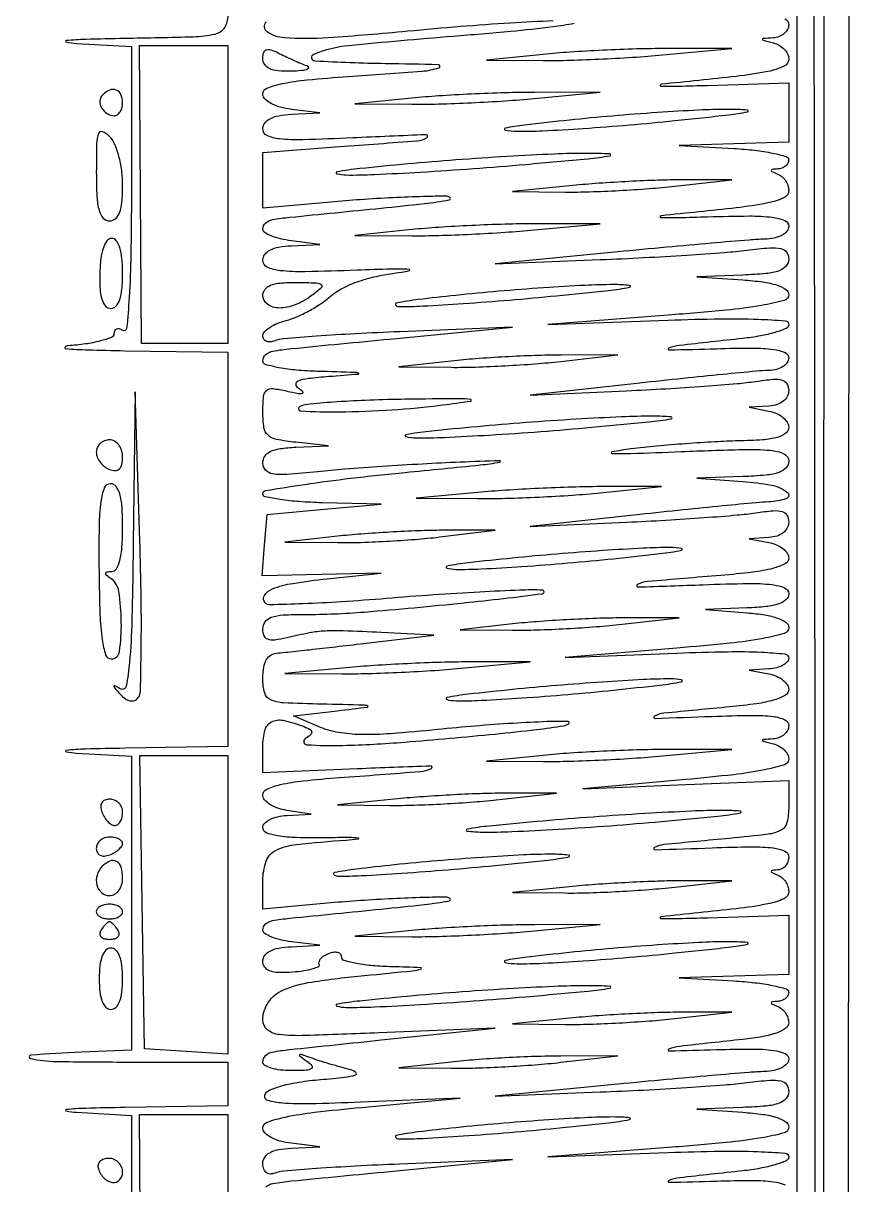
# Model space of a CAD drawing. Extents: x 23 to 255, y 40 to 184.
# Drawn here: x 81.78 to 89.8, y 113.36 to 124.58 of the extents above; entities that cross this region are included whole.
import ezdxf

# ---------------------------------------------------------------- set-up
doc = ezdxf.new("R2010")
doc.units = 0
doc.header["$MEASUREMENT"] = 0

msp = doc.modelspace()

# ---------------------------------------------------------------- linework, layer by layer
for points in [[(207.919475, 175.632891, 0.000007), (191.762556, 175.634099, 0.00002), (173.0434, 175.634494, 0.000013), (151.49745, 175.633531)], [(83.754, 124.653024, -0.142466), (83.719285, 124.533662, -0.198633), (83.62933, 124.470444, -0.048421), (83.421538, 124.444619, -0.002622), (82.75995, 124.430299, 0.002716), (82.382346, 124.422055, 0.018001), (82.194172, 124.410136, 0.860153), (82.193507, 124.397064, 0.036054), (82.29465, 124.383962), (82.8234, 124.353926), (82.8234, 122.95707, -0.00409), (82.818452, 122.352169, -0.01162), (82.801761, 121.930881, -0.008662), (82.777734, 121.631783, -0.555063), (82.7388, 121.6125, 0.077421), (82.706453, 121.626139, 0.155038), (82.679051, 121.624408, 0.185862), (82.660894, 121.607886, 0.116774), (82.6542, 121.579614, -0.310168), (82.63021, 121.544662, -0.027953), (82.523731, 121.510334, -0.028601), (82.380284, 121.481436, -0.017943), (82.21005, 121.463371, 0.195477), (82.183075, 121.450142, 0.618214), (82.188371, 121.436829, 0.013949), (82.402462, 121.424642, 0.003306), (82.75995, 121.41665), (83.754, 121.401), (83.754, 119.4975), (83.754, 117.594), (82.75995, 117.577699, 0.002716), (82.382346, 117.569455, 0.018001), (82.194172, 117.557536, 0.860153), (82.193507, 117.544464, 0.036054), (82.29465, 117.531362), (82.8234, 117.501326), (82.8234, 116.08164), (82.8234, 114.661955), (82.338875, 114.642352, 0.008099), (81.851966, 114.614747, 0.86508), (81.849643, 114.58235, 0.050183), (82.0971, 114.55358, 0.003866), (82.767, 114.5484), (83.754, 114.5484), (83.754, 114.3369), (83.754, 114.1254), (82.75995, 114.109099, 0.002716), (82.382346, 114.100855, 0.018001), (82.194172, 114.088936, 0.860153), (82.193507, 114.075864, 0.036054), (82.29465, 114.062762), (82.8234, 114.032726), (82.8234, 112.63587, -0.00409)], [(86.89406, 124.600807, 0.004213), (86.483936, 124.579323, 0.004759), (85.998966, 124.545183, 0.00406), (85.4883, 124.500169, -0.006657), (84.723821, 124.436783, -0.034419), (84.299798, 124.436529, -0.13622), (84.134741, 124.494727, -0.465986), (84.12596, 124.59324, -0.145361)], [(89.131272, 124.621313, -0.296203), (89.1684, 124.564138, -0.122331), (89.157074, 124.518538, -0.09365), (89.12491, 124.478244, -0.084741), (89.076913, 124.449388, -0.076659), (89.02035, 124.436786, 0.002113), (88.921035, 124.429781, 0.392517), (88.9146, 124.422847, 0.339035), (88.920845, 124.414696, 0.001923), (89.02035, 124.388283, -0.068074), (89.076942, 124.364918, -0.06894), (89.12491, 124.327292, -0.075402), (89.157294, 124.281687, -0.117269), (89.1684, 124.234984, -0.292847), (89.121904, 124.162407, -0.058358), (88.968385, 124.112436, -0.022041), (88.662614, 124.064963, -0.002309), (87.9417, 123.988745, 0.24253), (87.927949, 123.979803, 0.567912), (87.932579, 123.971615, 0.010778), (88.10405, 123.971338, 0.002649), (88.38585, 123.978452), (89.1684, 124.002357), (89.1684, 123.716879), (89.1684, 123.4314), (88.63965, 123.415099), (88.1109, 123.398799), (88.63965, 123.368762, -0.014263), (88.842341, 123.351437, -0.023105), (89.01308, 123.323884, -0.019348), (89.143559, 123.291276, -0.333393), (89.1684, 123.258163, -0.1274), (89.160306, 123.226912, -0.093808), (89.137336, 123.199303, -0.083463), (89.103058, 123.179529, -0.073541), (89.06265, 123.170921, 0.011437), (89.007373, 123.166158, 0.382689), (88.9992, 123.157044, 0.295955), (89.00683, 123.145282, 0.009076), (89.06265, 123.121571, -0.083626), (89.103079, 123.096762, -0.064866), (89.137336, 123.058017, -0.064907), (89.160503, 123.011817, -0.083991), (89.1684, 122.965138, -0.294335), (89.121956, 122.893076, -0.05715), (88.967412, 122.843296, -0.021864), (88.660733, 122.79578, -0.002319), (87.9417, 122.719745, 0.24253), (87.927949, 122.710803, 0.567912), (87.932579, 122.702615, 0.010778), (88.10405, 122.702338, 0.002649), (88.38585, 122.709452, -0.005874), (88.788971, 122.717028, -0.031145), (89.009259, 122.704849, -0.066583), (89.130014, 122.673955, -0.305877), (89.1684, 122.617079, -0.175099), (89.151412, 122.570055, -0.097418), (89.103567, 122.53111, -0.071651), (89.029282, 122.504337, -0.042675), (88.93575, 122.493289, 0.01235), (88.787802, 122.484851, 0.00115), (88.423523, 122.454189, 0.001479), (87.989276, 122.415338, 0.001161), (87.5187, 122.370731), (86.3343, 122.255684), (87.3495, 122.295962, 0.003062), (87.767642, 122.315117, 0.003084), (88.184528, 122.339354, 0.003008), (88.547553, 122.364901, 0.012418), (88.76655, 122.387119, -0.011003), (88.9849, 122.409896, -0.073871), (89.093381, 122.402775, -0.188955), (89.147374, 122.366895, -0.15389), (89.1684, 122.300199, -0.180022), (89.14331, 122.232771, -0.132185), (89.076678, 122.187625, -0.06139), (88.949912, 122.160603, -0.013045), (88.72425, 122.14675), (88.2801, 122.131101), (88.72425, 122.100029, -0.016544), (88.918904, 122.079923, -0.043076), (89.056149, 122.048927, -0.067069), (89.141252, 122.008638, -0.253933), (89.1684, 121.958631, -0.339471), (89.123858, 121.900586, -0.023049), (88.907224, 121.853131, -0.018615), (88.564495, 121.80751, -0.004725), (88.00515, 121.759479), (86.8419, 121.670655), (88.00515, 121.711836, -0.005046), (88.508364, 121.724568, -0.013284), (88.869103, 121.720469, -0.009188), (89.133244, 121.705581, -0.392506), (89.1684, 121.667696, -0.301264), (89.144594, 121.631772, -0.027141), (89.037931, 121.593312, -0.028153), (88.894474, 121.558889, -0.017843), (88.72425, 121.534288, 0.001015), (88.115127, 121.467088, 0.064532), (88.010997, 121.441518, 0.839703), (88.014505, 121.423838, 0.002255), (88.47045, 121.435942, -0.007054), (88.82021, 121.441868, -0.033215), (89.020572, 121.429113, -0.067614), (89.132603, 121.39871, -0.301349), (89.1684, 121.344709, -0.162414), (89.153864, 121.30114, -0.092083), (89.112485, 121.26312, -0.074674), (89.050853, 121.236304, -0.057136), (88.97805, 121.225511, 0.014927), (88.854881, 121.217756, 0.001215), (88.532975, 121.187029, 0.001633), (88.149103, 121.148181, 0.001255), (87.7302, 121.103341), (86.6727, 120.987461), (87.6033, 121.029784, 0.003274), (87.982845, 121.049536, 0.0035), (88.353728, 121.073879, 0.003323), (88.672218, 121.099153, 0.01636), (88.85115, 121.120466, -0.015877), (89.017692, 121.140466, -0.090824), (89.105954, 121.132199, -0.19862), (89.151276, 121.096537, -0.128701), (89.1684, 121.031113, -0.119407), (89.15468, 120.974482, -0.108046), (89.116247, 120.927975, -0.090894), (89.055541, 120.896091, -0.060543), (88.97805, 120.881879), (88.7877, 120.870358), (88.97805, 120.833695, -0.058152), (89.050839, 120.810663, -0.067395), (89.112485, 120.772253, -0.078312), (89.15414, 120.725017, -0.142551), (89.1684, 120.676016, -0.234081), (89.140037, 120.618751, -0.097346), (89.060505, 120.579648, -0.04842), (88.917554, 120.555682, -0.012256), (88.68195, 120.545112, 0.008911), (88.456192, 120.536495, 0.004728), (88.176862, 120.518194, 0.004703), (87.891531, 120.494088, 0.007272), (87.6456, 120.467364, 0.014368), (87.461796, 120.4393, 0.890433), (87.462711, 120.425125, 0.021578), (87.641822, 120.42366, 0.001593), (88.13205, 120.442375, -0.003388), (88.725166, 120.462884, -0.02896), (88.990819, 120.454882, -0.082736), (89.123069, 120.420674, -0.296396), (89.1684, 120.350922, -0.188551), (89.142919, 120.285754, -0.12558), (89.074851, 120.241595, -0.059374), (88.94698, 120.214737, -0.013301), (88.72425, 120.20095), (88.2801, 120.185301), (88.72425, 120.154229, -0.029405), (89.001535, 120.118362, -0.119158), (89.155636, 120.048688, -0.593968), (89.14562, 119.987775, -0.075858), (88.97805, 119.956511, 0.014927), (88.854881, 119.948756, 0.001215), (88.532975, 119.918029, 0.001633), (88.149103, 119.879181, 0.001255), (87.7302, 119.834341), (86.6727, 119.718461), (87.6033, 119.760784, 0.003274), (87.982845, 119.780536, 0.0035), (88.353728, 119.804879, 0.003323), (88.672218, 119.830153, 0.01636), (88.85115, 119.851466, -0.015877), (89.017692, 119.871466, -0.090824), (89.105954, 119.863199, -0.19862), (89.151276, 119.827537, -0.128701), (89.1684, 119.762113, -0.119407), (89.15468, 119.705482, -0.108046), (89.116247, 119.658975, -0.090894), (89.055541, 119.627091, -0.060543), (88.97805, 119.612879), (88.7877, 119.601358), (88.97805, 119.564695, -0.054654), (89.050851, 119.542217, -0.065144), (89.112485, 119.505374, -0.076719), (89.154205, 119.460479, -0.150019), (89.1684, 119.414234, -0.284751), (89.133811, 119.358423, -0.052718), (89.015366, 119.314404, -0.032578), (88.81881, 119.27755, -0.009528), (88.51275, 119.246482, 0.001076), (87.806012, 119.186794, 0.100385), (87.707696, 119.157829, 0.794875), (87.713672, 119.135276, 0.00149), (88.34355, 119.156969, -0.005209), (88.780075, 119.168754, -0.031098), (89.00745, 119.158377, -0.071975), (89.128756, 119.127211, -0.302668), (89.1684, 119.06772, -0.215336), (89.143465, 119.012507, -0.099699), (89.07381, 118.972285, -0.054779), (88.95267, 118.945771, -0.017027), (88.76655, 118.932351), (88.3647, 118.917102), (88.76655, 118.885416, -0.019489), (88.938502, 118.86509, -0.045624), (89.063902, 118.833361, -0.06841), (89.142978, 118.792634, -0.244341), (89.1684, 118.743718, -0.333863), (89.125302, 118.686368, -0.024842), (88.922747, 118.638468, -0.019781), (88.602992, 118.592434, -0.005253), (88.08975, 118.544604), (87.0111, 118.455501), (88.08975, 118.49654, -0.005076), (88.578603, 118.51017, -0.016024), (88.906327, 118.505476, -0.014922), (89.13077, 118.488338, -0.383482), (89.1684, 118.446489, -0.191342), (89.154223, 118.410799, -0.080212), (89.112485, 118.378773, -0.063069), (89.050901, 118.354998, -0.045534), (88.97805, 118.343879), (88.7877, 118.332358), (88.97805, 118.295695, -0.054889), (89.05085, 118.273179, -0.065302), (89.112485, 118.236231, -0.076839), (89.1542, 118.19118, -0.149497), (89.1684, 118.14475, -0.268848), (89.136503, 118.089715, -0.058662), (89.031655, 118.045008, -0.03643), (88.858659, 118.007585, -0.011674), (88.59735, 117.976908, 0.001159), (87.964126, 117.916036, 0.099484), (87.872502, 117.888047, 0.791353), (87.878254, 117.866674, 0.001728), (88.42815, 117.885616, -0.006153), (88.811551, 117.895426, -0.033404), (89.019097, 117.88431, -0.074796), (89.131272, 117.853313, -0.296203), (89.1684, 117.796138, -0.122331), (89.157074, 117.750538, -0.09365), (89.12491, 117.710244, -0.084741), (89.076913, 117.681388, -0.076659), (89.02035, 117.668786, 0.002113), (88.921035, 117.661781, 0.392517), (88.9146, 117.654847, 0.339035), (88.920845, 117.646696, 0.001923), (89.02035, 117.620283, -0.064396), (89.076949, 117.597399, -0.067366), (89.12491, 117.561137, -0.074813), (89.157318, 117.517569, -0.123168), (89.1684, 117.473265, -0.329532), (89.127283, 117.417653, -0.025287), (88.935714, 117.369363, -0.020682), (88.637698, 117.322794, -0.005984), (88.17435, 117.275517), (87.1803, 117.186097), (88.17435, 117.22696), (89.1684, 117.267823), (89.1684, 117.014645, -0.055454), (89.151322, 116.861136, -0.217403), (89.095071, 116.7871, -0.093782), (88.97016, 116.747651, -0.006343), (88.59735, 116.707908, 0.001159), (87.964126, 116.647036, 0.099484), (87.872502, 116.619047, 0.791353), (87.878254, 116.597674, 0.001728), (88.42815, 116.616616, -0.006153), (88.811551, 116.626426, -0.033404), (89.019097, 116.61531, -0.074796), (89.131272, 116.584313, -0.296203), (89.1684, 116.527138, -0.087583), (89.160388, 116.481748, -0.089192), (89.137336, 116.442165, -0.09337), (89.103008, 116.414443, -0.10793), (89.06265, 116.402921, 0.011437), (89.007373, 116.398158, 0.382689), (88.9992, 116.389044, 0.295955), (89.00683, 116.377282, 0.009076), (89.06265, 116.353571, -0.083626), (89.103079, 116.328762, -0.064866), (89.137336, 116.290017, -0.064907), (89.160503, 116.243817, -0.083991), (89.1684, 116.197138, -0.294335), (89.121956, 116.125076, -0.05715), (88.967412, 116.075296, -0.021864), (88.660733, 116.02778, -0.002319), (87.9417, 115.951745, 0.24253), (87.927949, 115.942803, 0.567912), (87.932579, 115.934615, 0.010778), (88.10405, 115.934338, 0.002649), (88.38585, 115.941452), (89.1684, 115.965357), (89.1684, 115.679879), (89.1684, 115.3944), (88.63965, 115.378099), (88.1109, 115.361799), (88.63965, 115.331762, -0.014263), (88.842341, 115.314437, -0.023105), (89.01308, 115.286884, -0.019348), (89.143559, 115.254276, -0.333393), (89.1684, 115.221163, -0.1274), (89.160306, 115.189912, -0.093808), (89.137336, 115.162303, -0.083463), (89.103058, 115.142529, -0.073541), (89.06265, 115.133921, 0.011437), (89.007373, 115.129158, 0.382689), (88.9992, 115.120044, 0.295955), (89.00683, 115.108282, 0.009076), (89.06265, 115.084571, -0.083626), (89.103079, 115.059762, -0.064866), (89.137336, 115.021017, -0.064907), (89.160503, 114.974817, -0.083991), (89.1684, 114.928138, -0.243915), (89.141206, 114.875708, -0.06619), (89.055736, 114.831034, -0.043314), (88.918257, 114.794038, -0.017115), (88.72425, 114.766288, 0.001015), (88.115127, 114.699088, 0.064532), (88.010997, 114.673518, 0.839703), (88.014505, 114.655838, 0.002255), (88.47045, 114.667942, -0.007054), (88.82021, 114.673868, -0.033215), (89.020572, 114.661113, -0.067614), (89.132603, 114.63071, -0.301349), (89.1684, 114.576709, -0.184313), (89.151244, 114.531751, -0.091276), (89.102263, 114.493762, -0.068249), (89.027608, 114.467241, -0.043223), (88.93575, 114.456289, 0.01235), (88.787802, 114.447851, 0.00115), (88.423523, 114.417189, 0.001479), (87.989276, 114.378338, 0.001161), (87.5187, 114.333731), (86.3343, 114.218684), (87.3495, 114.258962, 0.003062), (87.767642, 114.278117, 0.003084), (88.184528, 114.302354, 0.003008), (88.547553, 114.327901, 0.012418), (88.76655, 114.350119, -0.011003), (88.9849, 114.372896, -0.073871), (89.093381, 114.365775, -0.188955), (89.147374, 114.329895, -0.15389), (89.1684, 114.263199, -0.180022), (89.14331, 114.195771, -0.132185), (89.076678, 114.150625, -0.06139), (88.949912, 114.123603, -0.013045), (88.72425, 114.10975), (88.2801, 114.094101), (88.72425, 114.063029, -0.016544), (88.918904, 114.042923, -0.043076), (89.056149, 114.011927, -0.067069), (89.141252, 113.971638, -0.253933), (89.1684, 113.921631, -0.339471), (89.123858, 113.863586, -0.023049), (88.907224, 113.816131, -0.018615), (88.564495, 113.77051, -0.004725), (88.00515, 113.722479), (86.8419, 113.633655), (88.00515, 113.674836, -0.005046), (88.508364, 113.687568, -0.013284), (88.869103, 113.683469, -0.009188), (89.133244, 113.668581, -0.392506), (89.1684, 113.630696, -0.301264), (89.144594, 113.594772, -0.027141), (89.037931, 113.556312, -0.028153), (88.894474, 113.521889, -0.017843), (88.72425, 113.497288, 0.001015), (88.115127, 113.430088, 0.064532), (88.010997, 113.404518, 0.839703), (88.014505, 113.386838, 0.002255), (88.47045, 113.398942, -0.007054), (88.82021, 113.404868, -0.033215), (89.020572, 113.392113, -0.067614), (89.132603, 113.36171, -0.301349)], [(84.119726, 113.341255, -0.142739), (84.189989, 113.375652, -0.018547), (84.366492, 113.399553, -0.00033), (85.3191, 113.492099), (86.5035, 113.606375), (85.413117, 113.56263, 0.003368), (84.986996, 113.542659, 0.004812), (84.609203, 113.518753, 0.002712), (84.291106, 113.493814, 0.070804), (84.207567, 113.474691, -0.101447), (84.161678, 113.467087, -0.160033), (84.124591, 113.480851, -0.145872), (84.100625, 113.515263, -0.079831), (84.0924, 113.566449, -0.141753), (84.11014, 113.627765, -0.12808), (84.15843, 113.673002, -0.082073), (84.242408, 113.702163, -0.030318), (84.36735, 113.715939), (84.6423, 113.729478), (84.36735, 113.763599, -0.036701), (84.260299, 113.784947, -0.054828), (84.171766, 113.820283, -0.070139), (84.111963, 113.863827, -0.203075), (84.0924, 113.910007, -0.319766), (84.13382, 113.968151, -0.031335), (84.309417, 114.016783, -0.022714), (84.591796, 114.062966, -0.006092), (85.04415, 114.110414), (85.9959, 114.198534), (85.036443, 114.159997, -0.00443), (84.546461, 114.144664, -0.024294), (84.281906, 114.151585, -0.051541), (84.139959, 114.177081, -0.425139), (84.112429, 114.22918, -0.215016), (84.155253, 114.275943, -0.033282), (84.276701, 114.318798, -0.030091), (84.443511, 114.354792, -0.017033), (84.648886, 114.3792, 0.005971), (84.883604, 114.401843, 0.052185), (84.985736, 114.423866, 0.591236), (84.990275, 114.447956, 0.111839), (84.9384, 114.474071, -0.006966), (84.845087, 114.49865, -0.004703), (84.739326, 114.529165, -0.004738), (84.637606, 114.560605, -0.0094), (84.5577, 114.587801, 0.003643), (84.463902, 114.620935, 0.242368), (84.447525, 114.618572, 0.506855), (84.447377, 114.607788, 0.005669), (84.5154, 114.557676, -0.058604), (84.565469, 114.511897, -0.460139), (84.561346, 114.48452, -0.129114), (84.510474, 114.46867, -0.010128), (84.36735, 114.465095, -0.029148), (84.262006, 114.470744, -0.045617), (84.173167, 114.489032, -0.057513), (84.111143, 114.515922, -0.267845), (84.0924, 114.5484, -0.199158), (84.117968, 114.610044, -0.151183), (84.18339, 114.644467, -0.019811), (84.348021, 114.668448, -0.000354), (85.2345, 114.761264), (86.3343, 114.875627), (85.21335, 114.829478, -0.002396), (84.500067, 114.803535, -0.035036), (84.248637, 114.813214, -0.143032), (84.13647, 114.85967, -0.227298), (84.0924, 114.951605, -0.149292), (84.144999, 115.12384, -0.141841), (84.285735, 115.24147, -0.066766), (84.560804, 115.320885, -0.012962), (85.075013, 115.383833, 0.000878), (85.535473, 115.428938, 0.051643), (85.617893, 115.445868, 0.841593), (85.616099, 115.45916, 0.003483), (85.34025, 115.467566, -0.015826), (85.153776, 115.477861, -0.025719), (84.996695, 115.499713, -0.023429), (84.878342, 115.528237, -0.333456), (84.8538, 115.560945, 0.183734), (84.843479, 115.588082, 0.147404), (84.816666, 115.604569, 0.100463), (84.77579, 115.606955, 0.056176), (84.727386, 115.59438, 0.045027), (84.681426, 115.571815, 0.072946), (84.647967, 115.544086, 0.104625), (84.631637, 115.515869, 0.220346), (84.634542, 115.491285, -0.433845), (84.628393, 115.468833, -0.048921), (84.573693, 115.446536, -0.035417), (84.488323, 115.427582, -0.018629), (84.380256, 115.415601, -0.023515), (84.24388, 115.412034, -0.082987), (84.158027, 115.428232, -0.151841), (84.110429, 115.464676, -0.155221), (84.0924, 115.521351, -0.162147), (84.11091, 115.576927, -0.114425), (84.161651, 115.619661, -0.074553), (84.246875, 115.648212, -0.031316), (84.36735, 115.661739), (84.6423, 115.675278), (84.36735, 115.709399, -0.026757), (84.262021, 115.728236, -0.040169), (84.173167, 115.756774, -0.046809), (84.110174, 115.789939, -0.253382), (84.0924, 115.82276, -0.211994), (84.118271, 115.881037, -0.140912), (84.184951, 115.913676, -0.018751), (84.351947, 115.936824, -0.000348), (85.2345, 116.024965, 0.003552), (85.651263, 116.069286, 0.016155), (85.892684, 116.104628, 0.559353), (85.899981, 116.123267, 0.232426), (85.869, 116.138895, 0.010301), (85.64458, 116.136619, 0.004531), (85.347785, 116.124799, 0.004482), (85.03311, 116.10658, 0.005998), (84.74805, 116.084074), (84.0924, 116.024386), (84.0924, 116.299981, -0.085076), (84.124488, 116.4872, -0.19699), (84.217701, 116.591676, -0.086744), (84.416488, 116.648893, -0.009299), (84.8961, 116.691499, 0.010556), (85.014605, 116.702326, 0.892568), (85.014614, 116.710176, 0.029239), (84.927254, 116.715084, 0.002567), (84.705553, 116.713429, -0.009342), (84.417542, 116.715182, -0.033438), (84.234329, 116.732015, -0.057177), (84.124985, 116.762595, -0.305431), (84.092203, 116.81145, -0.199444), (84.10949, 116.852847, -0.077904), (84.160683, 116.889859, -0.060894), (84.235982, 116.917249, -0.043226), (84.32505, 116.929876), (84.5577, 116.942552), (84.32505, 116.977795, -0.045333), (84.236022, 116.999671, -0.059536), (84.160741, 117.036081, -0.07308), (84.109482, 117.080616, -0.179279), (84.0924, 117.126725, -0.297701), (84.12941, 117.183376, -0.047613), (84.261359, 117.226847, -0.029498), (84.481186, 117.263253, -0.007993), (84.83265, 117.294671, 0.001002), (85.612058, 117.353372, 0.096458), (85.719336, 117.383004, 0.806733), (85.713485, 117.406047, 0.001296), (85.00185, 117.378885), (84.0924, 117.34181), (84.0924, 117.594805, -0.06404), (84.112614, 117.751983, -0.21149), (84.176198, 117.831804, -0.17254), (84.288801, 117.847626, -0.041095), (84.473274, 117.793727, -0.026892), (84.542659, 117.762727, -0.222828), (84.563217, 117.736147, -0.274684), (84.553776, 117.707297, -0.038367), (84.501343, 117.668122, 0.725668), (84.515582, 117.612282, 0.022859), (84.864831, 117.605322, 0.01367), (85.461313, 117.637038, 0.004528), (86.3343, 117.715393, 0.004117), (86.733121, 117.758153, 0.013479), (86.995623, 117.79568, 0.122663), (87.046982, 117.818189, 0.704271), (87.041214, 117.835978, 0.017851), (86.833473, 117.834811, 0.004976), (86.508541, 117.818139, 0.005014), (86.140995, 117.791909, 0.005247), (85.779572, 117.758649, -0.006795), (85.328374, 117.718535, -0.023454), (85.035007, 117.710265, -0.036246), (84.822994, 117.729649, -0.059066), (84.649659, 117.779799), (84.3885, 117.8901), (84.8115, 117.940259, 0.001117), (85.103297, 117.975522, 0.765822), (85.10473, 117.985605, 0.095235), (85.066467, 117.993961, 0.000457), (84.66345, 118.003709, -0.005846), (84.289982, 118.016771, -0.091372), (84.165991, 118.045658, -0.232106), (84.109921, 118.111751, -0.061928), (84.0924, 118.252671, -0.038953), (84.100811, 118.360477, -0.096917), (84.127742, 118.434493, -0.132694), (84.174184, 118.479056, -0.108639), (84.24045, 118.498433, 0.009557), (84.332491, 118.506476, 0.001043), (84.54382, 118.529466, 0.001276), (84.795305, 118.558006, 0.00103), (85.0653, 118.589909), (85.7421, 118.671294), (85.2345, 118.695874, 0.003138), (84.8679, 118.711322, 0.023126), (84.692787, 118.709499, 0.033236), (84.54414, 118.691108, 0.010472), (84.32505, 118.6443, -0.0243), (84.206565, 118.622391, -0.122807), (84.140234, 118.629727, -0.213906), (84.104862, 118.66444, -0.093608), (84.0924, 118.73042, -0.159063), (84.11479, 118.79902, -0.152378), (84.173691, 118.842637, -0.070415), (84.287335, 118.865009, -0.014108), (84.49425, 118.870299, 0.021145), (85.072408, 118.893226, 0.004994), (86.034618, 118.981909, 0.007125), (86.792311, 119.07031, 0.922845), (86.790564, 119.105097, 0.017473), (86.572139, 119.104022, 0.003592), (86.187162, 119.085895, 0.003775), (85.739984, 119.058231, 0.003543), (85.283719, 119.023295, -0.004612), (84.851833, 118.991153, -0.007218), (84.479719, 118.972298, -0.002689), (84.16172, 118.962497, -0.205531), (84.115405, 118.980995, -0.349711), (84.107303, 119.052672, -0.161121), (84.184456, 119.116483, -0.053387), (84.382027, 119.17007, -0.013473), (84.712706, 119.213721), (85.2345, 119.268341), (84.659433, 119.256021), (84.084367, 119.2437), (84.109533, 119.5398), (84.1347, 119.8359), (84.6846, 119.884748), (85.2345, 119.933596), (84.66345, 119.948198, -0.011822), (84.444519, 119.95898, -0.019403), (84.260146, 119.979651, -0.014109), (84.116016, 120.00568, -0.354838), (84.0924, 120.034767, -0.368221), (84.119463, 120.066532, -0.00258), (84.496233, 120.125164, -0.008027), (84.94004, 120.184616, -0.004859), (85.46715, 120.241443, 0.000756), (86.190569, 120.313434, 0.020722), (86.379881, 120.340525, 0.925126), (86.37853, 120.35325, 0.00377), (85.9959, 120.339614, 0.003266), (85.633266, 120.321578, 0.002618), (85.243092, 120.297567, 0.002645), (84.882482, 120.271562, 0.006727), (84.62115, 120.247786, -0.00733), (84.323605, 120.221076, -0.058014), (84.185616, 120.22674, -0.171049), (84.118862, 120.26284, -0.186166), (84.0924, 120.331448, -0.145972), (84.111776, 120.396404, -0.136131), (84.164004, 120.442248, -0.078288), (84.258543, 120.470826, -0.023128), (84.40965, 120.484622), (84.7269, 120.498843), (84.40965, 120.532028, -0.020888), (84.22463, 120.559234, -0.139542), (84.142293, 120.600548, -0.17266), (84.103153, 120.674551, -0.036152), (84.0924, 120.823078, -0.021304), (84.098875, 120.974971, -0.193913), (84.128199, 121.032948, -0.213775), (84.187769, 121.05126, -0.026322), (84.32505, 121.026901, 0.008414), (84.433556, 121.003614, 0.111261), (84.474258, 121.004715, 0.592384), (84.47821, 121.020027, 0.041936), (84.434463, 121.054681, -0.240726), (84.41292, 121.092993, -0.32099), (84.434156, 121.125304, -0.062888), (84.532412, 121.149615, -0.009957), (84.730563, 121.168901, 0.000732), (85.014763, 121.191279, 0.780448), (85.016032, 121.19888, 0.095399), (84.985223, 121.205786, 0.000364), (84.62115, 121.216551, -0.015022), (84.418457, 121.228498, -0.024437), (84.24772, 121.252172, -0.02141), (84.118187, 121.282427, -0.336538), (84.0924, 121.3164, -0.211049), (84.119726, 121.378255, -0.142739), (84.189989, 121.412652, -0.018547), (84.366492, 121.436553, -0.00033), (85.3191, 121.529099), (86.5035, 121.643375), (85.413117, 121.59963, 0.003368), (84.986996, 121.579659, 0.004812), (84.609203, 121.555753, 0.002712), (84.291106, 121.530814, 0.070804), (84.207567, 121.511691, -0.071253), (84.16353, 121.501652, -0.119471), (84.12623, 121.507516, -0.152633), (84.101632, 121.528096, -0.143775), (84.0924, 121.559537, -0.192186), (84.108091, 121.598852, -0.057173), (84.158618, 121.64116, -0.048158), (84.23153, 121.679735, -0.036136), (84.317824, 121.708154, 0.041218), (84.418831, 121.742559, 0.022349), (84.536755, 121.800307, 0.022121), (84.652277, 121.870231, 0.032429), (84.746571, 121.942416, -0.062513), (84.863941, 122.021571, -0.035645), (85.021937, 122.087854, -0.031203), (85.212855, 122.139373, -0.022576), (85.430597, 122.173629, 0.04872), (85.505911, 122.189544, 0.838098), (85.50434, 122.201569, 0.017623), (85.329235, 122.203417, 0.003137), (85.00185, 122.193277, -0.004263), (84.499107, 122.178839, -0.030946), (84.257772, 122.188906, -0.081253), (84.134403, 122.22248, -0.293773), (84.0924, 122.287798, -0.158469), (84.110785, 122.344348, -0.116926), (84.161069, 122.387513, -0.075862), (84.246077, 122.416168, -0.031131), (84.36735, 122.429739), (84.6423, 122.443278), (84.36735, 122.477399, -0.026757), (84.262021, 122.496236, -0.040169), (84.173167, 122.524774, -0.046809), (84.110174, 122.557939, -0.253382), (84.0924, 122.59076, -0.211994), (84.118271, 122.649037, -0.140912), (84.184951, 122.681676, -0.018751), (84.351947, 122.704824, -0.000348), (85.2345, 122.792965, 0.003552), (85.651263, 122.837286, 0.016155), (85.892684, 122.872628, 0.559353), (85.899981, 122.891267, 0.232426), (85.869, 122.906895, 0.010301), (85.64458, 122.904619, 0.004531), (85.347785, 122.892799, 0.004482), (85.03311, 122.87458, 0.005998), (84.74805, 122.852074), (84.0924, 122.792386), (84.0924, 123.061999), (84.0924, 123.331611), (84.83265, 123.386427, 0.00111), (85.58438, 123.443771, 0.12752), (85.677036, 123.475718, 0.758945), (85.668684, 123.501496, 0.001312), (84.95955, 123.470605, -0.004487), (84.481728, 123.45283, -0.032139), (84.25094, 123.461152, -0.085003), (84.13311, 123.49375, -0.290615), (84.0924, 123.557875, -0.161012), (84.110872, 123.61375, -0.115198), (84.161471, 123.656616, -0.074955), (84.246629, 123.685198, -0.031259), (84.36735, 123.698739), (84.6423, 123.712278), (84.36735, 123.746399, -0.036454), (84.25941, 123.767869, -0.056039), (84.17107, 123.803274, -0.072639), (84.111945, 123.847127, -0.199488), (84.0924, 123.894165, -0.30849), (84.131573, 123.951614, -0.042698), (84.277539, 123.99494, -0.026879), (84.520701, 124.031554, -0.006887), (84.91725, 124.064118, 0.001795), (85.630073, 124.115351, 0.063841), (85.792397, 124.148738, 0.834429), (85.788175, 124.176609, 0.004282), (85.2768, 124.187417, -0.012056), (84.596688, 124.212373, -0.797676), (84.585434, 124.280646, -0.072464), (84.921715, 124.363952, -0.004675), (85.929109, 124.453658, 0.003157), (86.484842, 124.501444, 0.007745), (86.892604, 124.545481, 0.018822), (87.096923, 124.578603, 0.873133)], [(95.478405, 115.191492, 0.00002), (95.470079, 117.074415, 0.412907)], [(96.591991, 78.0858, -0.000015), (96.570667, 70.513747, -0.41338)]]:
    msp.add_lwpolyline(points, format="xyb")
for points in [[(89.421921, 109.256247, -0.00022), (89.416699, 98.200427, -0.000608), (89.400132, 90.41757, -0.000024), (89.378598, 84.072862, -0.586229), (89.337603, 84.050098, -0.259926), (89.250349, 84.206593, -0.000007), (89.249989, 109.309122, -0.000006), (89.250289, 134.426694, -0.414207), (89.337597, 134.514, -0.413209), (89.380153, 134.471589, -0.000023), (89.401315, 128.218934, -0.000627), (89.417454, 120.47336, -0.000215)], [(89.739592, 109.5852, -0.000163), (89.724323, 96.651871, -0.000895), (89.701294, 89.668949, -0.000083), (89.675221, 84.707606, -0.321328), (89.61255, 84.62115, -0.510473), (89.549774, 84.666178, -0.000085), (89.52801, 89.59988, -0.000899), (89.510989, 96.565063, -0.000161), (89.5068, 109.54995, -0.000126), (89.510436, 124.03322, -0.001147), (89.528058, 130.336816, -0.000205), (89.550569, 134.431218, -0.412484), (89.633842, 134.514, -0.412731), (89.717075, 134.431187, -0.000206), (89.736084, 130.346229, -0.001149), (89.74832, 124.054771, -0.000125)], [(84.5154, 124.168611, -0.230657), (84.532667, 124.150529, -0.402781), (84.524257, 124.133418, -0.064998), (84.465738, 124.120434, -0.016059), (84.36735, 124.114879, -0.027641), (84.240493, 124.11881, -0.083947), (84.157237, 124.140402, -0.140513), (84.110021, 124.180208, -0.148873), (84.0924, 124.238077, -0.069464), (84.100427, 124.295572, -0.240808), (84.12526, 124.322227, -0.172265), (84.168714, 124.32253, -0.03522), (84.24045, 124.291808, 0.007991), (84.306386, 124.259218, 0.005456), (84.382287, 124.224209, 0.005499), (84.456227, 124.192051, 0.011046)], [(86.7996, 124.2774), (86.2497, 124.222004), (86.7996, 124.218459, 0.008858), (87.055674, 124.221346, 0.004632), (87.374351, 124.233541, 0.004605), (87.701038, 124.252092, 0.007033), (87.984, 124.274778), (88.6185, 124.334642), (87.984, 124.333719, 0.006977), (87.701048, 124.329359, 0.004538), (87.374351, 124.316795, 0.004563), (87.055698, 124.298727, 0.008659)], [(82.5437, 123.8849, 0.191124), (82.51896, 123.827618, 0.139481), (82.536096, 123.759704, 0.123736), (82.589065, 123.705139, 0.139398), (82.659193, 123.6852, 0.156819), (82.689555, 123.694963, 0.097386), (82.715415, 123.722477, 0.079459), (82.732872, 123.763574, 0.06085), (82.7388, 123.8121, 0.103624), (82.722412, 123.890325, 0.202875), (82.676978, 123.933288, 0.1934), (82.612641, 123.931683, 0.094876)], [(85.5306, 123.8544), (84.9807, 123.799004), (85.5306, 123.795459, 0.008858), (85.786674, 123.798346, 0.004632), (86.105351, 123.810541, 0.004605), (86.432038, 123.829092, 0.007033), (86.715, 123.851778), (87.3495, 123.911642), (86.715, 123.910719, 0.006977), (86.432048, 123.906359, 0.004538), (86.105351, 123.893795, 0.004563), (85.786698, 123.875727, 0.008659)], [(87.0534, 123.6429, 0.002609), (86.618848, 123.595041, 0.023766), (86.430901, 123.564241, 0.821937), (86.431179, 123.545826, 0.041652), (86.5458, 123.534732, 0.015932), (86.7933, 123.539346, 0.004302), (87.185059, 123.562527, 0.004351), (87.629605, 123.59656, 0.004497), (88.0686, 123.637993, 0.001707), (88.58852, 123.693581, 0.025013), (88.770374, 123.722917, 0.871481), (88.769115, 123.740175, 0.016644), (88.5762, 123.746161, 0.012093), (88.298924, 123.738825, 0.004268), (87.902044, 123.715313, 0.004233), (87.466199, 123.68205, 0.004959)], [(82.485, 123.141343, 0.011881), (82.490607, 122.90539, 0.05392), (82.511844, 122.769707, 0.117635), (82.55127, 122.697054, 0.212989), (82.6119, 122.67, 0.178321), (82.669999, 122.691401, 0.128689), (82.709858, 122.748557, 0.068682), (82.732376, 122.851258, 0.019676), (82.7388, 123.014443, 0.032241), (82.729578, 123.157316, 0.033532), (82.702066, 123.295913, 0.035915), (82.6614, 123.412807, 0.094986), (82.6119, 123.485786, 0.099221), (82.54527, 123.530168, 0.42504), (82.50615, 123.512979, 0.082834), (82.488099, 123.417941, 0.005602)], [(85.4883, 123.219122, 0.0027), (85.029557, 123.174375, 0.018725), (84.806026, 123.142856, 0.804108), (84.805332, 123.124965, 0.061409), (84.8961, 123.112873, 0.013774), (85.16981, 123.117738, 0.00347), (85.614936, 123.14102, 0.003539), (86.123527, 123.174777, 0.003564), (86.6304, 123.215659, 0.001454), (87.231769, 123.270243, 0.021028), (87.443829, 123.299149, 0.889782), (87.442796, 123.316056, 0.014467), (87.2226, 123.321909, 0.010443), (86.903997, 123.3145, 0.003766), (86.451418, 123.291097, 0.003733), (85.955881, 123.258013, 0.004427)], [(87.0534, 123.0084), (86.5035, 122.953004), (87.0111, 122.94829, 0.010198), (87.245066, 122.95089, 0.005609), (87.531126, 122.963118, 0.005589), (87.821185, 122.982033, 0.00891), (88.0686, 123.005388), (88.6185, 123.067199), (88.1109, 123.065498, 0.00816), (87.876936, 123.060895, 0.004488), (87.590874, 123.048023, 0.004472), (87.30081, 123.029759, 0.007143)], [(85.5306, 122.5854), (84.9807, 122.530004), (85.5306, 122.526459, 0.008858), (85.786674, 122.529346, 0.004632), (86.105351, 122.541541, 0.004605), (86.432038, 122.560092, 0.007033), (86.715, 122.582778), (87.3495, 122.642642), (86.715, 122.641719, 0.006977), (86.432048, 122.637359, 0.004538), (86.105351, 122.624795, 0.004563), (85.786698, 122.606727, 0.008659)], [(82.518433, 122.1624, 0.020789), (82.521113, 122.009518, 0.061268), (82.540056, 121.906287, 0.10919), (82.574665, 121.846034, 0.211025), (82.624547, 121.824, 0.212352), (82.674438, 121.846189, 0.102409), (82.710509, 121.907793, 0.05976), (82.732253, 122.011726, 0.021717), (82.7388, 122.1624, 0.022869), (82.732211, 122.306384, 0.053151), (82.711018, 122.412202, 0.083467), (82.677438, 122.47824, 0.237795), (82.632686, 122.5008, 0.238232), (82.587932, 122.478193, 0.077579), (82.552693, 122.41058, 0.051608), (82.528614, 122.304145, 0.023833)], [(84.56268, 121.948209, -0.066008), (84.404195, 121.858362, -0.097717), (84.247768, 121.828425, -0.154361), (84.137176, 121.864098, -0.242722), (84.0924, 121.9509, -0.169753), (84.112448, 122.008249, -0.132015), (84.165977, 122.047745, -0.073248), (84.261262, 122.069748, -0.0223), (84.40965, 122.075109, -0.005164), (84.610378, 122.071334, -0.167332), (84.655363, 122.054364, -0.460059), (84.655844, 122.024483, -0.019243)], [(85.9536, 121.9509, 0.004095), (85.592475, 121.910041, 0.018055), (85.380918, 121.87656, 0.554297), (85.373982, 121.858433, 0.231771), (85.4037, 121.843394, 0.01643), (85.635559, 121.848002, 0.003795), (86.02551, 121.871552, 0.003915), (86.474419, 121.905617, 0.003819), (86.9265, 121.946965, 0.00203), (87.429041, 121.998861, 0.021529), (87.632596, 122.029629, 0.863358), (87.631788, 122.046937, 0.025647), (87.4764, 122.054471, 0.012026), (87.199124, 122.047016, 0.004244), (86.802244, 122.023405, 0.00421), (86.366399, 121.990072, 0.004931)], [(85.9113, 121.3164), (85.4037, 121.260244), (85.9113, 121.25591, 0.010135), (86.145266, 121.258656, 0.005574), (86.431326, 121.271007, 0.005554), (86.721385, 121.290006, 0.008855), (86.9688, 121.313388), (87.5187, 121.375199), (86.9688, 121.373878, 0.008002), (86.721402, 121.369323, 0.004972), (86.431326, 121.356448, 0.004987), (86.145287, 121.338038, 0.008984)], [(82.841439, 119.555957, -0.002954), (82.82787, 118.811542, -0.015943), (82.805217, 118.407566, -0.025766), (82.772836, 118.176825, -0.51232), (82.71765, 118.151318, 0.009535), (82.662263, 118.181211, 0.561535), (82.6542, 118.176295, 0.184745), (82.660551, 118.159693, 0.004358), (82.71765, 118.097091, 0.054488), (82.765249, 118.055867, 0.102627), (82.811867, 118.036138, 0.137005), (82.853337, 118.039317, 0.139313), (82.88685, 118.06353, 0.162887), (82.911268, 118.131401, 0.002634), (82.918322, 118.542763, 0.00658), (82.917704, 119.02508, 0.004281), (82.904889, 119.5821), (82.859479, 121.0203)], [(84.451364, 120.878196, 0.804426), (84.458163, 120.834935, 0.017632), (84.826978, 120.825793, 0.013739), (85.338957, 120.845234, 0.015699), (85.8267, 120.892608, 0.004877), (86.09846, 120.930344, 0.861401), (86.098474, 120.944915, 0.039714), (85.988539, 120.952642, 0.000917), (85.466564, 120.946876, 0.005914), (85.123466, 120.938398, 0.007754), (84.810408, 120.922091, 0.005896), (84.54963, 120.901357, 0.070286)], [(86.1651, 120.682678, 0.002574), (85.69454, 120.636897, 0.019391), (85.473188, 120.605498, 0.81396), (85.472737, 120.58726, 0.054239), (85.5729, 120.575106, 0.014339), (85.844483, 120.579533, 0.003761), (86.27931, 120.602381, 0.003817), (86.77422, 120.635914, 0.003903), (87.2649, 120.67678, 0.001773), (87.818659, 120.729236, 0.020427), (88.035059, 120.759476, 0.875435), (88.034242, 120.776823, 0.021566), (87.8571, 120.784351, 0.011108), (87.555482, 120.777453, 0.003734), (87.115793, 120.754325, 0.003713), (86.629592, 120.721484, 0.004242)], [(82.485, 120.437151, 0.096313), (82.494467, 120.38846, 0.06686), (82.522277, 120.339616, 0.064359), (82.563388, 120.29803, 0.074185), (82.6119, 120.270606, 0.086117), (82.667998, 120.25955, 0.195231), (82.707719, 120.274629, 0.155809), (82.731457, 120.316747, 0.051069), (82.7388, 120.388455, 0.074555), (82.729256, 120.452108, 0.088591), (82.701535, 120.506093, 0.100732), (82.660307, 120.542171, 0.130258), (82.6119, 120.555, 0.091732), (82.563455, 120.546037, 0.095925), (82.522277, 120.520382, 0.099462), (82.49472, 120.482115, 0.106859)], [(82.511009, 119.286, 0.006189), (82.519989, 118.873579, 0.0259), (82.541287, 118.626372, 0.042426), (82.574566, 118.479298, 0.326808), (82.628269, 118.44, 0.37629), (82.709118, 118.510881, 0.035527), (82.726302, 118.796136, 0.035834), (82.701813, 119.092323, 0.209215), (82.619787, 119.221255, -0.028577), (82.581683, 119.250153, -0.274302), (82.575358, 119.268655, -0.314149), (82.588615, 119.281155, -0.033749), (82.63305, 119.284705, 0.261489), (82.67932, 119.311429, 0.072938), (82.712298, 119.391684, 0.044711), (82.732677, 119.522196, 0.016385), (82.7388, 119.709, 0.014903), (82.732842, 119.90885, 0.053087), (82.711757, 120.034949, 0.102698), (82.674963, 120.106243, 0.226162), (82.620931, 120.132, 0.309374), (82.562076, 120.09173, 0.060436), (82.528571, 119.960473, 0.029183), (82.511689, 119.722629, 0.005476)], [(86.1651, 120.0474), (85.5729, 119.992678), (86.1651, 119.988247, 0.008675), (86.434688, 119.990908, 0.005081), (86.7573, 120.002972, 0.00508), (87.079895, 120.021607, 0.008605), (87.3495, 120.044597), (87.9417, 120.105378), (87.3495, 120.10375, 0.007062), (87.079914, 120.0992, 0.004136), (86.7573, 120.086525, 0.004135), (86.434701, 120.068502, 0.007015)], [(84.8115, 119.6244), (84.3039, 119.568244), (84.8115, 119.563204, 0.010557), (85.042576, 119.565789, 0.006178), (85.3191, 119.578145, 0.006176), (85.595602, 119.597355, 0.010432), (85.8267, 119.621144), (86.3343, 119.684124), (85.8267, 119.68234, 0.008437), (85.595626, 119.677628, 0.004937), (85.3191, 119.664584, 0.004936), (85.042591, 119.646063, 0.008357)], [(86.5035, 119.41374, 0.002931), (86.075397, 119.368309, 0.020782), (85.868967, 119.336446, 0.786773), (85.868176, 119.317984, 0.066586), (85.9536, 119.305299, 0.016099), (86.201102, 119.309693, 0.004347), (86.592859, 119.332693, 0.004396), (87.037405, 119.366601, 0.004544), (87.4764, 119.407993, 0.002603), (87.925913, 119.456869, 0.020301), (88.134109, 119.48921, 0.827473), (88.133997, 119.506721, 0.045965), (88.0263, 119.516434, 0.012478), (87.7637, 119.509375, 0.003877), (87.369593, 119.485866, 0.003873), (86.929403, 119.452753, 0.004259)], [(86.5035, 118.7784), (85.9959, 118.722244), (86.5035, 118.71791, 0.010135), (86.737466, 118.720656, 0.005574), (87.023526, 118.733007, 0.005554), (87.313585, 118.752006, 0.008855), (87.561, 118.775388), (88.1109, 118.837199), (87.561, 118.835878, 0.008002), (87.313602, 118.831323, 0.004972), (87.023526, 118.818448, 0.004987), (86.737487, 118.800038, 0.008984)], [(84.8961, 118.3554), (84.3039, 118.300678), (84.8538, 118.296797, 0.008912), (85.109874, 118.299553, 0.004661), (85.428551, 118.31164, 0.004633), (85.755238, 118.330117, 0.007076), (86.0382, 118.352778), (86.6727, 118.412642), (86.0805, 118.411382, 0.007111), (85.810914, 118.406974, 0.004165), (85.4883, 118.394417, 0.004164), (85.165701, 118.376476, 0.007064)], [(86.5035, 118.14474, 0.002931), (86.075397, 118.099309, 0.020782), (85.868967, 118.067446, 0.786773), (85.868176, 118.048984, 0.066586), (85.9536, 118.036299, 0.016099), (86.201102, 118.040693, 0.004347), (86.592859, 118.063693, 0.004396), (87.037405, 118.097601, 0.004544), (87.4764, 118.138993, 0.002603), (87.925913, 118.187869, 0.020301), (88.134109, 118.22021, 0.827473), (88.133997, 118.237721, 0.045965), (88.0263, 118.247434, 0.012478), (87.7637, 118.240375, 0.003877), (87.369593, 118.216866, 0.003873), (86.929403, 118.183753, 0.004259)], [(86.7996, 117.5094), (86.2497, 117.454004), (86.7996, 117.450459, 0.008858), (87.055674, 117.453346, 0.004632), (87.374351, 117.465541, 0.004605), (87.701038, 117.484092, 0.007033), (87.984, 117.506778), (88.6185, 117.566642), (87.984, 117.565719, 0.006977), (87.701048, 117.561359, 0.004538), (87.374351, 117.548795, 0.004563), (87.055698, 117.530727, 0.008659)], [(82.539006, 116.9595, 0.048303), (82.563235, 116.910957, 0.053891), (82.59559, 116.869877, 0.061199), (82.630773, 116.84179, 0.13875), (82.663251, 116.8326, 0.164455), (82.69207, 116.842342, 0.095748), (82.716608, 116.869877, 0.076852), (82.733189, 116.910964, 0.057609), (82.7388, 116.9595, 0.096899), (82.729325, 117.007934, 0.097416), (82.702303, 117.049123, 0.098432), (82.661968, 117.076702, 0.10122), (82.614555, 117.0864, 0.094119), (82.567243, 117.077415, 0.166113), (82.537276, 117.051937, 0.151899), (82.52758, 117.011526, 0.075244)], [(85.3614, 117.0864), (84.8115, 117.031004), (85.3191, 117.02629, 0.010198), (85.553066, 117.02889, 0.005609), (85.839126, 117.041118, 0.005589), (86.129185, 117.060033, 0.00891), (86.3766, 117.083388), (86.9265, 117.145199), (86.4189, 117.143498, 0.00816), (86.184936, 117.138895, 0.004488), (85.898874, 117.126023, 0.004472), (85.60881, 117.107759, 0.007143)], [(86.7996, 116.8749, 0.002061), (86.279876, 116.82672, 0.020348), (86.062425, 116.796686, 0.855531), (86.06283, 116.778724, 0.030783), (86.2074, 116.768396, 0.013405), (86.49648, 116.773321, 0.003846), (86.943684, 116.79639, 0.003868), (87.447915, 116.830208, 0.004104), (87.9417, 116.871242, 0.001852), (88.484174, 116.922834, 0.019857), (88.703034, 116.953282, 0.874182), (88.702283, 116.970392, 0.023274), (88.5339, 116.977746, 0.010644), (88.229884, 116.970392, 0.00344), (87.780167, 116.946827, 0.003428), (87.28029, 116.913743, 0.003843)], [(82.485, 116.609655, 0.121889), (82.494732, 116.570325, 0.160016), (82.521167, 116.54478, 0.132233), (82.561996, 116.537012, 0.072999), (82.6119, 116.548206, 0.039389), (82.660462, 116.571374, 0.047773), (82.701523, 116.600649, 0.054878), (82.729895, 116.63133, 0.160526), (82.7388, 116.658351, 0.196121), (82.729225, 116.681824, 0.086513), (82.701523, 116.701749, 0.066412), (82.660471, 116.715277, 0.046456), (82.6119, 116.7198, 0.085495), (82.563441, 116.711453, 0.093693), (82.522277, 116.687445, 0.100362), (82.494746, 116.65167, 0.11446)], [(85.3614, 116.4519, 0.003997), (84.99495, 116.410511, 0.018431), (84.784064, 116.377058, 0.585146), (84.778052, 116.35878, 0.206676), (84.8115, 116.343758, 0.01661), (85.04336, 116.348102, 0.003837), (85.43331, 116.37138, 0.003958), (85.882219, 116.405208, 0.003861), (86.3343, 116.446393, 0.001973), (86.843697, 116.4988, 0.021932), (87.045776, 116.529408, 0.864329), (87.044921, 116.546873, 0.024386), (86.8842, 116.554535, 0.012227), (86.606924, 116.54744, 0.004315), (86.210044, 116.52413, 0.004281), (85.774199, 116.491004, 0.005014)], [(82.5414, 116.4378, 0.125809), (82.491617, 116.353818, 0.133222), (82.489713, 116.258161, 0.154548), (82.535122, 116.18437, 0.180027), (82.6119, 116.1558, 0.130775), (82.660609, 116.168761, 0.10214), (82.701788, 116.20515, 0.08892), (82.729336, 116.259908, 0.072314), (82.7388, 116.325, 0.069236), (82.724398, 116.428507, 0.19625), (82.680321, 116.484825, 0.235594), (82.616095, 116.488451, 0.095046)], [(87.0534, 116.2404), (86.5035, 116.185004), (87.0111, 116.18029, 0.010198), (87.245066, 116.18289, 0.005609), (87.531126, 116.195118, 0.005589), (87.821185, 116.214033, 0.00891), (88.0686, 116.237388), (88.6185, 116.299199), (88.1109, 116.297498, 0.00816), (87.876936, 116.292895, 0.004488), (87.590874, 116.280023, 0.004472), (87.30081, 116.261759, 0.007143)], [(82.485, 116.0007, 0.17482), (82.494703, 115.973798, 0.093122), (82.522277, 115.950909, 0.073362), (82.563351, 115.935419, 0.053595), (82.6119, 115.9302, 0.053595), (82.660449, 115.935419, 0.073362), (82.701523, 115.950909, 0.093122), (82.729097, 115.973798, 0.17482), (82.7388, 116.0007, 0.17482), (82.729097, 116.027602, 0.093122), (82.701523, 116.050491, 0.073362), (82.660449, 116.065981, 0.053595), (82.6119, 116.0712, 0.053595), (82.563351, 116.065981, 0.073362), (82.522277, 116.050491, 0.093122), (82.494703, 116.027602, 0.17482)], [(82.5273, 115.8174, 0.146489), (82.51867, 115.785303, 0.191582), (82.530583, 115.757651, 0.134005), (82.563286, 115.738972, 0.063222), (82.6119, 115.7328, 0.063222), (82.660514, 115.738972, 0.134005), (82.693217, 115.757651, 0.191582), (82.70513, 115.785303, 0.146489), (82.6965, 115.8174, 0.025622), (82.674112, 115.849789, 0.032351), (82.650081, 115.877149, 0.033983), (82.627695, 115.896682, 0.163822), (82.6119, 115.902, 0.163822), (82.596105, 115.896682, 0.033983), (82.573719, 115.877149, 0.032351), (82.549688, 115.849789, 0.025622)], [(85.5306, 115.8174), (84.9807, 115.762004), (85.5306, 115.758459, 0.008858), (85.786674, 115.761346, 0.004632), (86.105351, 115.773541, 0.004605), (86.432038, 115.792092, 0.007033), (86.715, 115.814778), (87.3495, 115.874642), (86.715, 115.873719, 0.006977), (86.432048, 115.869359, 0.004538), (86.105351, 115.856795, 0.004563), (85.786698, 115.838727, 0.008659)], [(82.5132, 115.3521, 0.027288), (82.520139, 115.225041, 0.0638), (82.542407, 115.132669, 0.101439), (82.578265, 115.076251, 0.203346), (82.626, 115.056, 0.203346), (82.673735, 115.076251, 0.101439), (82.709593, 115.132669, 0.0638), (82.731861, 115.225041, 0.027288), (82.7388, 115.3521, 0.027288), (82.731861, 115.479159, 0.0638), (82.709593, 115.571531, 0.101439), (82.673735, 115.627949, 0.203346), (82.626, 115.6482, 0.203346), (82.578265, 115.627949, 0.101439), (82.542407, 115.571531, 0.0638), (82.520139, 115.479159, 0.027288)], [(87.0534, 115.6059, 0.002609), (86.618848, 115.558041, 0.023766), (86.430901, 115.527241, 0.821937), (86.431179, 115.508826, 0.041652), (86.5458, 115.497732, 0.015932), (86.7933, 115.502346, 0.004302), (87.185059, 115.525527, 0.004351), (87.629605, 115.55956, 0.004497), (88.0686, 115.600993, 0.001707), (88.58852, 115.656581, 0.025013), (88.770374, 115.685917, 0.871481), (88.769115, 115.703175, 0.016644), (88.5762, 115.709161, 0.012093), (88.298924, 115.701825, 0.004268), (87.902044, 115.678313, 0.004233), (87.466199, 115.64505, 0.004959)], [(85.4883, 115.182122, 0.0027), (85.029557, 115.137375, 0.018725), (84.806026, 115.105856, 0.804108), (84.805332, 115.087965, 0.061409), (84.8961, 115.075873, 0.013774), (85.16981, 115.080738, 0.00347), (85.614936, 115.10402, 0.003539), (86.123527, 115.137777, 0.003564), (86.6304, 115.178659, 0.001454), (87.231769, 115.233243, 0.021028), (87.443829, 115.262149, 0.889782), (87.442796, 115.279056, 0.014467), (87.2226, 115.284909, 0.010443), (86.903997, 115.2775, 0.003766), (86.451418, 115.254097, 0.003733), (85.955881, 115.221013, 0.004427)], [(87.0534, 114.9714), (86.5035, 114.916004), (87.0111, 114.91129, 0.010198), (87.245066, 114.91389, 0.005609), (87.531126, 114.926118, 0.005589), (87.821185, 114.945033, 0.00891), (88.0686, 114.968388), (88.6185, 115.030199), (88.1109, 115.028498, 0.00816), (87.876936, 115.023895, 0.004488), (87.590874, 115.011023, 0.004472), (87.30081, 114.992759, 0.007143)], [(85.9113, 114.5484), (85.4037, 114.492244), (85.9113, 114.48791, 0.010135), (86.145266, 114.490656, 0.005574), (86.431326, 114.503007, 0.005554), (86.721385, 114.522006, 0.008855), (86.9688, 114.545388), (87.5187, 114.607199), (86.9688, 114.605878, 0.008002), (86.721402, 114.601323, 0.004972), (86.431326, 114.588448, 0.004987), (86.145287, 114.570038, 0.008984)], [(85.9536, 113.9139, 0.004095), (85.592475, 113.873041, 0.018055), (85.380918, 113.83956, 0.554297), (85.373982, 113.821433, 0.231771), (85.4037, 113.806394, 0.01643), (85.635559, 113.811002, 0.003795), (86.02551, 113.834552, 0.003915), (86.474419, 113.868617, 0.003819), (86.9265, 113.909965, 0.00203), (87.429041, 113.961861, 0.021529), (87.632596, 113.992629, 0.863358), (87.631788, 114.009937, 0.025647), (87.4764, 114.017471, 0.012026), (87.199124, 114.010016, 0.004244), (86.802244, 113.986405, 0.00421), (86.366399, 113.953072, 0.004931)], [(82.504388, 113.517338, 0.113253), (82.5592, 113.427391, 0.165501), (82.641202, 113.385744, 0.244413), (82.709446, 113.409695, 0.190724), (82.7388, 113.48385, 0.099038), (82.728574, 113.53497, 0.097945), (82.699452, 113.578452, 0.097945), (82.65597, 113.607574, 0.099038), (82.60485, 113.6178, 0.077096), (82.556181, 113.610251, 0.119977), (82.520085, 113.588289, 0.144529), (82.502274, 113.555557, 0.134046)]]:
    msp.add_lwpolyline(points, format="xyb", close=True)
for points in [[(83.754, 122.9238), (83.754, 121.4856), (83.338269, 121.4856), (82.922539, 121.4856), (82.912056, 122.9238), (82.901574, 124.362), (83.327787, 124.362), (83.754, 124.362)], [(83.754, 116.066565), (83.754, 114.623729), (83.35215, 114.649515), (82.9503, 114.6753), (82.927104, 116.09235), (82.903909, 117.5094), (83.328954, 117.5094), (83.754, 117.5094)], [(83.754, 112.6026), (83.754, 111.1644), (83.338269, 111.1644), (82.922539, 111.1644), (82.912056, 112.6026), (82.901574, 114.0408), (83.327787, 114.0408), (83.754, 114.0408)]]:
    msp.add_lwpolyline(points, close=True)

doc.saveas('drawing.dxf')
